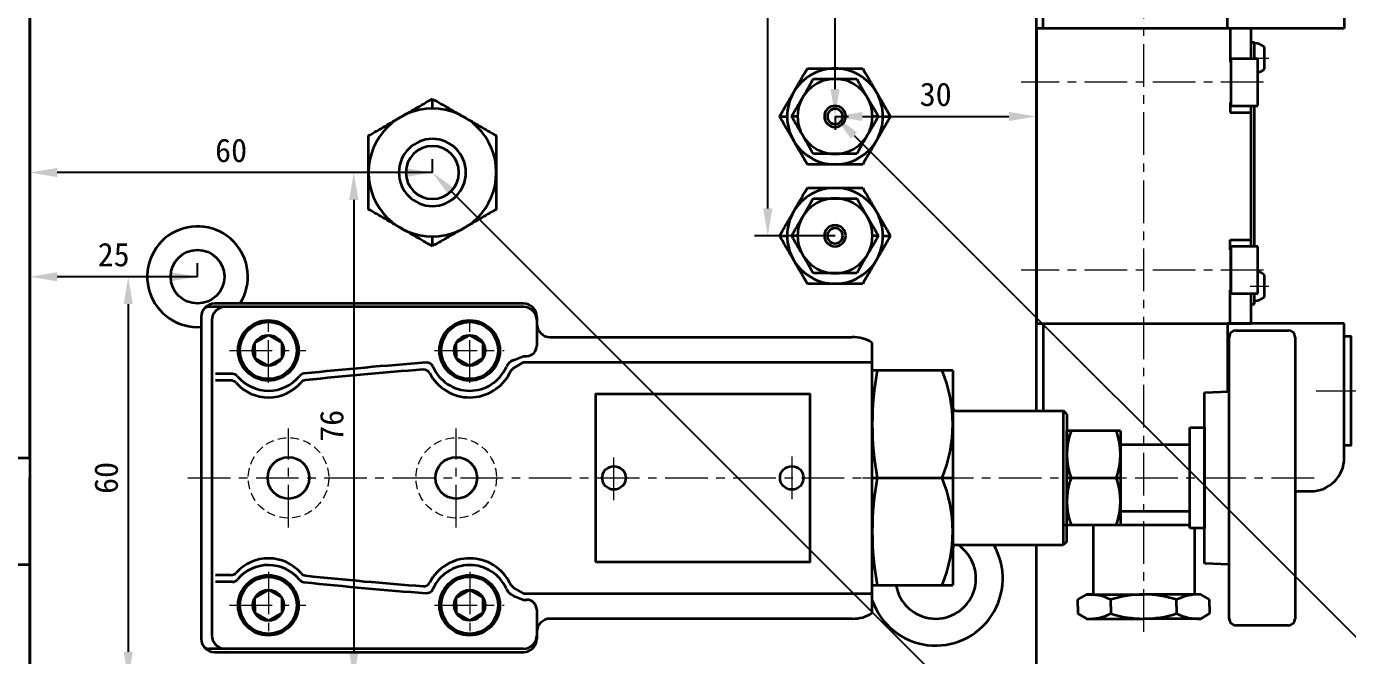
# Model space of a CAD drawing. Header units: millimetres. Extents: x 747 to 1827, y 470 to 2062.
# Drawn here: x 906.6 to 1103.4, y 1545.5 to 1639.4 of the extents above; entities that cross this region are included whole.
import ezdxf
from ezdxf import colors
from ezdxf.entities.mleader import LeaderData, LeaderLine
from ezdxf.math import Vec2, Vec3

# ---------------------------------------------------------------- set-up
doc = ezdxf.new("R2010")
doc.units = ezdxf.units.MM
doc.header["$PDSIZE"] = -1
doc.linetypes.add('CENTER', pattern=[10.16, 6.35, -1.27, 1.27, -1.27])
doc.linetypes.add('HIDDEN', pattern=[1.905, 1.27, -0.635])
doc.layers.get('0').update_dxf_attribs({"lineweight": 35})
doc.layers.get('Defpoints').update_dxf_attribs({"lineweight": 35})
for name, color, linetype, lineweight in [('CENTER', 1, 'CENTER', 18), ('HIDDEN', 3, 'HIDDEN', 18), ('标注层', 4, 'Continuous', 18), ('细线层', 4, 'Continuous', 35)]:
    doc.layers.add(name, color=color, linetype=linetype, lineweight=lineweight)
doc.dimstyles.new('ISO-25', dxfattribs={"dimtxt": 2.5, "dimasz": 2.5, "dimexe": 1.25, "dimexo": 0.625, "dimtad": 1, "dimtxsty": 'Standard', "dimcen": 2.5, "dimadec": 0, "dimazin": 0, "dimtfac": 1, "dimtmove": 0, "dimatfit": 3, "dimfxl": 1, "dimarcsym": 0})

# ---------------------------------------------------------------- blocks, each defined once
blk = doc.blocks.new('*D134')
at = {"layer": 'Defpoints', "color": 0, "lineweight": 35, "transparency": 16777216}
for p in [(755, 1766.88), (970.97, 1764.92), (967.14, 1343.7)]:
    blk.add_point(p, dxfattribs=at)
at = {"layer": '标注层', "color": 0, "lineweight": -2, "transparency": 16777216}
for p, q in [((970.97, 1764.92), (753, 1766.89)), ((751.21, 1349.74), (754.96, 1762.8)), ((967.14, 1343.7), (749.18, 1345.68))]:
    blk.add_line(p, q, dxfattribs=at)
at = {"layer": '标注层', "color": 0, "lineweight": 35, "transparency": 16777216}
for points in [[(754.28, 1762.8), (755.64, 1762.79), (755, 1766.88)], [(750.53, 1349.74), (751.89, 1349.73), (751.18, 1345.66)]]:
    blk.add_solid(points, dxfattribs=at)
at = {"layer": '标注层', "color": 0, "lineweight": 18, "transparency": 16777216, "insert": (749.81, 1556.3), "char_height": 3.5, "attachment_point": 5, "rotation": 89.4798}
blk.add_mtext('421', dxfattribs=at)
blk = doc.blocks.new('*D137')
at = {"layer": 'Defpoints', "color": 0, "lineweight": 35, "transparency": 16777216}
for p in [(1027.07, 1692.03), (1027.07, 1692.03), (1027.07, 1625.93)]:
    blk.add_point(p, dxfattribs=at)
at = {"layer": '细线层', "color": 0, "lineweight": -2, "transparency": 16777216}
for p, q in [((1027.07, 1692.03), (1029.07, 1692.03)), ((1027.07, 1630.01), (1027.07, 1687.95)), ((1027.07, 1625.93), (1029.07, 1625.93))]:
    blk.add_line(p, q, dxfattribs=at)
at = {"layer": '细线层', "color": 0, "lineweight": 35, "transparency": 16777216}
for points in [[(1026.39, 1687.95), (1027.75, 1687.95), (1027.07, 1692.03)], [(1026.39, 1630.01), (1027.75, 1630.01), (1027.07, 1625.93)]]:
    blk.add_solid(points, dxfattribs=at)
at = {"layer": '细线层', "color": 0, "lineweight": 18, "transparency": 16777216, "insert": (1023.79, 1658.98), "char_height": 3.5, "attachment_point": 5, "rotation": 90}
blk.add_mtext('66', dxfattribs=at)
blk = doc.blocks.new('*D138')
at = {"layer": 'Defpoints', "color": 0, "lineweight": 35, "transparency": 16777216}
for p in [(1027.07, 1625.93), (1057.07, 1625.93), (1057.07, 1625.93)]:
    blk.add_point(p, dxfattribs=at)
at = {"layer": '细线层', "color": 0, "lineweight": -2, "transparency": 16777216}
for p, q in [((1027.07, 1625.93), (1027.07, 1623.93)), ((1031.15, 1625.93), (1052.99, 1625.93)), ((1057.07, 1625.93), (1057.07, 1623.93))]:
    blk.add_line(p, q, dxfattribs=at)
at = {"layer": '细线层', "color": 0, "lineweight": 35, "transparency": 16777216}
for points in [[(1031.15, 1626.61), (1031.15, 1625.25), (1027.07, 1625.93)], [(1052.99, 1626.61), (1052.99, 1625.25), (1057.07, 1625.93)]]:
    blk.add_solid(points, dxfattribs=at)
at = {"layer": '细线层', "color": 0, "lineweight": 18, "transparency": 16777216, "insert": (1042.07, 1629.21), "char_height": 3.5, "attachment_point": 5}
blk.add_mtext('30', dxfattribs=at)
blk = doc.blocks.new('*D129')
at = {"layer": 'Defpoints', "color": 0, "lineweight": 35, "transparency": 16777216}
for p in [(1017.05, 1692.03), (1027.07, 1692.03), (1027.07, 1608.13)]:
    blk.add_point(p, dxfattribs=at)
at = {"layer": '细线层', "color": 0, "lineweight": -2, "transparency": 16777216}
for p, q in [((1027.07, 1692.03), (1015.05, 1692.03)), ((1017.05, 1612.21), (1017.05, 1687.95)), ((1027.07, 1608.13), (1015.05, 1608.13))]:
    blk.add_line(p, q, dxfattribs=at)
at = {"layer": '细线层', "color": 0, "lineweight": 35, "transparency": 16777216}
for points in [[(1016.37, 1687.95), (1017.73, 1687.95), (1017.05, 1692.03)], [(1016.37, 1612.21), (1017.73, 1612.21), (1017.05, 1608.13)]]:
    blk.add_solid(points, dxfattribs=at)
at = {"layer": '细线层', "color": 0, "lineweight": 18, "transparency": 16777216, "insert": (1013.78, 1650.08), "char_height": 3.5, "attachment_point": 5, "rotation": 90}
blk.add_mtext('84', dxfattribs=at)
blk = doc.blocks.new('*D123')
at = {"layer": 'Defpoints', "color": 0, "lineweight": 35, "transparency": 16777216}
for p in [(907.07, 1602.03), (907.07, 1602.03), (932.07, 1602.03)]:
    blk.add_point(p, dxfattribs=at)
at = {"layer": '细线层', "color": 0, "lineweight": -2, "transparency": 16777216}
for p, q in [((907.07, 1602.03), (907.07, 1604.03)), ((932.07, 1602.03), (932.07, 1604.03)), ((927.99, 1602.03), (911.15, 1602.03))]:
    blk.add_line(p, q, dxfattribs=at)
at = {"layer": '细线层', "color": 0, "lineweight": 35, "transparency": 16777216}
for points in [[(911.15, 1602.71), (911.15, 1601.35), (907.07, 1602.03)], [(927.99, 1602.71), (927.99, 1601.35), (932.07, 1602.03)]]:
    blk.add_solid(points, dxfattribs=at)
at = {"layer": '细线层', "color": 0, "lineweight": 18, "transparency": 16777216, "insert": (919.57, 1605.31), "char_height": 3.5, "attachment_point": 5}
blk.add_mtext('25', dxfattribs=at)
blk = doc.blocks.new('*D124')
at = {"layer": 'Defpoints', "color": 0, "lineweight": 35, "transparency": 16777216}
for p in [(932.07, 1602.03), (921.74, 1542.03), (932.07, 1542.03)]:
    blk.add_point(p, dxfattribs=at)
at = {"layer": '细线层', "color": 0, "lineweight": -2, "transparency": 16777216}
for p, q in [((932.07, 1602.03), (919.74, 1602.03)), ((921.74, 1597.95), (921.74, 1546.11)), ((932.07, 1542.03), (919.74, 1542.03))]:
    blk.add_line(p, q, dxfattribs=at)
at = {"layer": '细线层', "color": 0, "lineweight": 35, "transparency": 16777216}
for points in [[(921.06, 1597.95), (922.42, 1597.95), (921.74, 1602.03)], [(921.06, 1546.11), (922.42, 1546.11), (921.74, 1542.03)]]:
    blk.add_solid(points, dxfattribs=at)
at = {"layer": '细线层', "color": 0, "lineweight": 18, "transparency": 16777216, "insert": (918.47, 1572.03), "char_height": 3.5, "attachment_point": 5, "rotation": 90}
blk.add_mtext('60', dxfattribs=at)
blk = doc.blocks.new('*D125')
at = {"layer": 'Defpoints', "color": 0, "lineweight": 35, "transparency": 16777216}
for p in [(907.07, 1617.57), (907.07, 1617.57), (967.07, 1617.57)]:
    blk.add_point(p, dxfattribs=at)
at = {"layer": '细线层', "color": 0, "lineweight": -2, "transparency": 16777216}
for p, q in [((907.07, 1617.57), (907.07, 1619.57)), ((967.07, 1617.57), (967.07, 1619.57)), ((962.99, 1617.57), (911.15, 1617.57))]:
    blk.add_line(p, q, dxfattribs=at)
at = {"layer": '细线层', "color": 0, "lineweight": 35, "transparency": 16777216}
for points in [[(911.15, 1618.25), (911.15, 1616.89), (907.07, 1617.57)], [(962.99, 1618.25), (962.99, 1616.89), (967.07, 1617.57)]]:
    blk.add_solid(points, dxfattribs=at)
at = {"layer": '细线层', "color": 0, "lineweight": 18, "transparency": 16777216, "insert": (937.07, 1620.85), "char_height": 3.5, "attachment_point": 5}
blk.add_mtext('60', dxfattribs=at)
blk = doc.blocks.new('*D128')
at = {"layer": 'Defpoints', "color": 0, "lineweight": 35, "transparency": 16777216}
for p in [(967.07, 1617.57), (955.35, 1542.03), (967.14, 1542.03)]:
    blk.add_point(p, dxfattribs=at)
at = {"layer": '细线层', "color": 0, "lineweight": -2, "transparency": 16777216}
for p, q in [((967.07, 1617.57), (953.35, 1617.57)), ((955.35, 1613.49), (955.35, 1546.11)), ((967.14, 1542.03), (953.35, 1542.03))]:
    blk.add_line(p, q, dxfattribs=at)
at = {"layer": '细线层', "color": 0, "lineweight": 35, "transparency": 16777216}
for points in [[(954.67, 1613.49), (956.03, 1613.49), (955.35, 1617.57)], [(954.67, 1546.11), (956.03, 1546.11), (955.35, 1542.03)]]:
    blk.add_solid(points, dxfattribs=at)
at = {"layer": '细线层', "color": 0, "lineweight": 18, "transparency": 16777216, "insert": (952.08, 1579.8), "char_height": 3.5, "attachment_point": 5, "rotation": 90}
blk.add_mtext('76', dxfattribs=at)

msp = doc.modelspace()

# ---------------------------------------------------------------- linework, layer by layer
at = {"color": 7, "linetype": 'Continuous', "lineweight": 35}
for p, q in [((907.066, 1692.034), (907.066, 1542.034)), ((1057.066, 1582.034), (1057.066, 1692.034)), ((967.066, 1627.098), (967.066, 1628.571)), ((1018.817, 1625.934), (1019.922, 1625.934)), ((1021.478, 1625.934), (1020.613, 1625.934)), ((1033.518, 1625.934), (1032.654, 1625.934)), ((1034.21, 1625.934), (1035.315, 1625.934)), ((967.066, 1606.574), (967.066, 1608.048)), ((1018.817, 1608.134), (1019.922, 1608.134)), ((1021.478, 1608.134), (1020.613, 1608.134)), ((1033.518, 1608.134), (1032.654, 1608.134)), ((1034.21, 1608.134), (1035.315, 1608.134)), ((1057.066, 1542.034), (1057.066, 1562.034)), ((907.066, 1559.08), (903.764, 1559.08))]:
    msp.add_line(p, q, dxfattribs=at)
for p, q in [((1058.066, 1639.034), (1058.066, 1667.034)), ((1085.566, 1639.034), (1085.566, 1664.034)), ((1102.947, 1659.034), (1102.947, 1639.034)), ((907.066, 1575.034), (907.066, 1654.034)), ((1057.066, 1639.034), (1057.066, 1595.034)), ((1089.066, 1639.034), (1057.066, 1639.034)), ((1102.947, 1639.034), (1085.566, 1639.034)), ((1085.947, 1639.034), (1085.947, 1634.034)), ((1089.066, 1634.534), (1089.066, 1639.034)), ((1089.566, 1636.947), (1089.066, 1636.947)), ((1089.566, 1634.534), (1089.566, 1636.947)), ((1091.066, 1633.037), (1091.066, 1636.256)), ((1086.066, 1634.034), (1086.066, 1628.034)), ((1085.947, 1628.034), (1085.947, 1626.532)), ((1085.947, 1626.532), (1089.066, 1626.532)), ((1089.066, 1606.534), (1089.066, 1627.534)), ((1089.566, 1617.447), (1089.566, 1627.534)), ((1089.566, 1606.534), (1089.566, 1617.447)), ((1085.947, 1606.034), (1085.947, 1607.537)), ((1085.947, 1607.537), (1089.066, 1607.537)), ((1086.066, 1600.034), (1086.066, 1606.034)), ((1091.066, 1599.037), (1091.066, 1602.256)), ((1085.947, 1595.034), (1085.947, 1600.034)), ((1089.066, 1595.034), (1089.066, 1599.534)), ((1089.566, 1597.947), (1089.566, 1599.534)), ((980.62, 1597.534), (933.754, 1597.534)), ((980.62, 1598.034), (934.62, 1598.034)), ((1089.066, 1597.947), (1089.566, 1597.947)), ((932.62, 1596.034), (932.62, 1548.034)), ((934.195, 1595.534), (934.195, 1548.534)), ((982.62, 1596.034), (982.62, 1591.71)), ((1057.066, 1595.034), (1089.066, 1595.034)), ((1058.066, 1595.034), (1058.066, 1582.034)), ((1085.566, 1595.034), (1085.566, 1584.924)), ((1102.947, 1595.034), (1085.566, 1595.034)), ((1102.947, 1575.034), (1102.947, 1595.034)), ((984.62, 1593.034), (1029.62, 1593.034)), ((1085.82, 1551.034), (1085.82, 1593.034)), ((1086.82, 1594.034), (1094.62, 1594.034)), ((1095.62, 1593.034), (1095.62, 1551.034)), ((1032.62, 1551.838), (1032.62, 1592.23)), ((979.156, 1589.607), (980.62, 1590.21)), ((979.397, 1588.561), (980.62, 1589.277)), ((980.62, 1590.21), (981.12, 1590.21)), ((980.62, 1589.277), (1032.62, 1589.277)), ((937.258, 1587.534), (934.745, 1587.534)), ((1032.62, 1556.013), (1032.62, 1588.056)), ((1044.62, 1588.056), (1032.62, 1588.056)), ((1044.62, 1588.056), (1044.62, 1556.013)), ((937.061, 1586.534), (934.745, 1586.534)), ((1082.12, 1584.784), (1085.82, 1584.934)), ((1082.12, 1559.284), (1082.12, 1584.784)), ((1045.12, 1582.034), (1061.12, 1582.034)), ((1061.12, 1562.034), (1061.12, 1582.034)), ((1061.62, 1581.534), (1061.12, 1582.034)), ((1061.62, 1581.534), (1061.62, 1572.034)), ((1061.62, 1565.034), (1061.62, 1579.034)), ((1069.62, 1579.034), (1061.62, 1579.034)), ((1069.62, 1579.034), (1069.62, 1565.034)), ((1079.92, 1564.534), (1079.92, 1579.534)), ((1079.92, 1579.534), (1082.12, 1579.534)), ((1082.12, 1579.534), (1082.12, 1564.534)), ((1069.62, 1577.034), (1079.92, 1577.034)), ((1032.62, 1572.034), (1044.62, 1572.034)), ((1061.62, 1562.534), (1061.62, 1572.034)), ((1061.62, 1572.034), (1069.62, 1572.034)), ((1095.62, 1570.034), (1097.947, 1570.034)), ((1079.92, 1567.034), (1069.62, 1567.034)), ((1061.12, 1565.034), (1079.92, 1565.034)), ((1061.62, 1565.034), (1069.62, 1565.034)), ((1065.516, 1565.034), (1065.516, 1554.634)), ((1082.12, 1564.534), (1079.92, 1564.534)), ((1080.616, 1564.534), (1080.616, 1554.634)), ((1045.12, 1562.034), (1061.12, 1562.034)), ((1061.62, 1562.534), (1061.12, 1562.034)), ((937.061, 1557.534), (934.745, 1557.534)), ((1085.82, 1559.134), (1082.12, 1559.284)), ((937.258, 1556.534), (934.745, 1556.534)), ((979.397, 1555.508), (980.62, 1554.791)), ((1032.62, 1556.013), (1044.62, 1556.013)), ((979.156, 1554.462), (980.62, 1553.859)), ((980.62, 1554.791), (1032.62, 1554.791)), ((980.62, 1553.859), (981.12, 1553.859)), ((1063.251, 1553.875), (1064.566, 1554.634)), ((1063.251, 1552.834), (1063.251, 1553.875)), ((1064.566, 1554.634), (1073.066, 1554.634)), ((1068.158, 1552.834), (1068.158, 1553.875)), ((1081.566, 1554.634), (1073.066, 1554.634)), ((1077.973, 1552.834), (1077.973, 1553.875)), ((1082.881, 1553.875), (1081.566, 1554.634)), ((1082.881, 1552.834), (1082.881, 1553.875)), ((982.62, 1552.359), (982.62, 1548.034)), ((1063.251, 1552.834), (1063.251, 1551.793)), ((1063.251, 1551.793), (1064.566, 1551.034)), ((1068.158, 1552.834), (1068.158, 1551.793)), ((1077.973, 1552.834), (1077.973, 1551.793)), ((1082.881, 1551.793), (1081.566, 1551.034)), ((1082.881, 1552.834), (1082.881, 1551.793)), ((1029.62, 1551.034), (984.62, 1551.034)), ((1064.566, 1551.034), (1073.066, 1551.034)), ((1081.566, 1551.034), (1073.066, 1551.034)), ((1094.62, 1550.034), (1086.82, 1550.034)), ((980.62, 1546.534), (933.754, 1546.534)), ((934.62, 1546.034), (980.62, 1546.034))]:
    msp.add_line(p, q)
at = {"lineweight": 35}
for p, q in [((1086.066, 1634.534), (1086.066, 1627.534)), ((1090.066, 1634.534), (1086.066, 1634.534)), ((1090.066, 1627.534), (1090.066, 1634.534)), ((1086.066, 1627.534), (1090.066, 1627.534)), ((1086.066, 1606.534), (1086.066, 1599.534)), ((1090.066, 1606.534), (1086.066, 1606.534)), ((1090.066, 1599.534), (1090.066, 1606.534)), ((1086.066, 1599.534), (1090.066, 1599.534)), ((940.62, 1592.15), (942.62, 1593.324)), ((942.62, 1593.324), (944.603, 1592.179)), ((970.62, 1592.15), (972.62, 1593.324)), ((972.62, 1593.324), (974.603, 1592.179)), ((940.637, 1589.889), (940.62, 1592.15)), ((944.603, 1592.179), (944.603, 1589.889)), ((970.637, 1589.889), (970.62, 1592.15)), ((974.603, 1592.179), (974.603, 1589.889)), ((942.62, 1588.744), (940.637, 1589.889)), ((944.603, 1589.889), (942.62, 1588.744)), ((972.62, 1588.744), (970.637, 1589.889)), ((974.603, 1589.889), (972.62, 1588.744)), ((858.066, 1575.034), (907.066, 1575.034)), ((907.066, 1542.034), (907.066, 1572.034)), ((940.62, 1554.15), (942.62, 1555.324)), ((940.637, 1551.889), (940.62, 1554.15)), ((942.62, 1555.324), (944.603, 1554.179)), ((944.603, 1554.179), (944.603, 1551.889)), ((970.62, 1554.163), (972.62, 1555.337)), ((970.637, 1551.902), (970.62, 1554.163)), ((972.62, 1555.337), (974.603, 1554.192)), ((974.603, 1554.192), (974.603, 1551.902)), ((942.62, 1550.744), (940.637, 1551.889)), ((944.603, 1551.889), (942.62, 1550.744)), ((972.62, 1550.757), (970.637, 1551.902)), ((974.603, 1551.902), (972.62, 1550.757))]:
    msp.add_line(p, q, dxfattribs=at)
at = {"color": 7, "linetype": 'Continuous', "lineweight": 25}
msp.add_line((907.066, 1584.988), (907.066, 1559.08), dxfattribs=at)
for points in [[(1102.947, 1593.184), (1103.947, 1593.184), (1103.947, 1576.884), (1102.947, 1576.884)], [(991.37, 1559.534), (1023.37, 1559.534), (1023.37, 1584.534), (991.37, 1584.534)]]:
    msp.add_lwpolyline(points, close=True)
at = {"color": 7, "linetype": 'Continuous', "lineweight": 35}
for centre, radius in [((932.066, 1602.034), 4), ((945.62, 1572.034), 3.1), ((970.62, 1572.034), 3.1)]:
    msp.add_circle(centre, radius, dxfattribs=at)
for centre, radius in [((942.62, 1591.034), 4.5), ((972.62, 1591.034), 4.5), ((994.12, 1572.034), 1.75), ((1020.62, 1572.034), 1.75), ((942.62, 1553.034), 4.5), ((972.62, 1553.034), 4.5)]:
    msp.add_circle(centre, radius)
at = {"lineweight": 35}
for centre, radius in [((942.62, 1591.034), 4.25), ((972.62, 1591.034), 4.25), ((942.62, 1591.034), 2.29), ((972.62, 1591.034), 2.29), ((942.62, 1553.034), 4.25), ((972.62, 1553.047), 4.25), ((942.62, 1553.034), 2.29), ((972.62, 1553.047), 2.29)]:
    msp.add_circle(centre, radius, dxfattribs=at)
for centre, radius, start, end in [((1089.566, 1634.647), 2.2, 47.01411, 90), ((1089.566, 1634.647), 2.2, 283.13656, 312.98589), ((1089.566, 1600.647), 2.2, 47.01411, 76.86344), ((1089.566, 1600.647), 2.2, 270, 312.98589), ((934.62, 1596.034), 2, 90, 180), ((933.754, 1596.534), 1, 90, 150), ((936.195, 1595.534), 2, 90, 180), ((980.62, 1596.034), 2, 0, 90), ((980.62, 1595.534), 2, 0, 90), ((984.62, 1595.034), 2, 180, 270), ((1029.62, 1587.034), 6, 60, 90), ((1086.82, 1593.034), 1, 90, 180), ((1094.62, 1593.034), 1, 0, 90), ((981.12, 1591.71), 1.5, 270, 0), ((1010.901, 990.894), 600, 94.278894, 96.025428), ((966.208, 1588.225), 1, 23.66545, 94.27889), ((979.918, 1587.758), 2, 112.39888, 155.8205), ((937.258, 1586.534), 1, 40.0052, 90), ((942.62, 1591.034), 6, 220.0052, 320.53339), ((948.024, 1586.585), 1, 96.02543, 140.53339), ((1010.901, 989.894), 600, 94.320725, 96.004275), ((965.772, 1587.192), 1, 27.47159, 94.32072), ((972.62, 1590.752), 6.718, 207.47159, 333.30323), ((972.62, 1591.034), 6, 203.66545, 335.8205), ((980.408, 1586.835), 2, 120.3627, 153.30323), ((1076.532, 1580.045), 43.913, 169.48898, 190.51102), ((1023.617, 1580.045), 21.003, 337.57873, 22.42127), ((937.061, 1585.534), 1, 41.57352, 90), ((942.62, 1590.465), 6.431, 221.57352, 319.18241), ((948.244, 1585.608), 1, 96.00427, 139.18241), ((1045.12, 1582.534), 0.5, 180, 270), ((1071.729, 1575.534), 10.109, 159.74384, 200.25616), ((1059.511, 1575.534), 10.109, 339.74384, 20.25616), ((1097.947, 1575.034), 5, 270, 0), ((1076.532, 1564.024), 43.913, 169.48898, 190.51102), ((1023.617, 1564.024), 21.003, 337.57873, 22.42127), ((1071.729, 1568.534), 10.109, 159.74384, 200.25616), ((1059.511, 1568.534), 10.109, 339.74384, 20.25616), ((1045.12, 1561.534), 0.5, 90, 180), ((942.62, 1553.603), 6.431, 40.81759, 138.42648), ((972.62, 1553.317), 6.718, 26.69677, 152.52841), ((937.061, 1558.534), 1, 270, 318.42648), ((942.62, 1553.034), 6, 39.46661, 139.9948), ((948.244, 1558.461), 1, 220.81759, 263.99573), ((1010.901, 2154.174), 600, 263.995725, 265.679275), ((972.62, 1553.034), 6, 24.1795, 156.33455), ((937.258, 1557.534), 1, 270, 319.9948), ((948.024, 1557.484), 1, 219.46661, 263.97457), ((1010.901, 2153.174), 600, 263.974572, 265.721106), ((965.772, 1556.877), 1, 265.67928, 332.52841), ((966.208, 1555.844), 1, 265.72111, 336.33455), ((979.918, 1556.311), 2, 204.1795, 247.60112), ((980.408, 1557.233), 2, 206.69677, 239.6373), ((981.12, 1552.359), 1.5, 0, 90), ((1064.929, 1547.474), 7.169, 63.23012, 92.90495), ((1073.066, 1538.393), 16.241, 72.41205, 107.58795), ((1081.202, 1547.474), 7.169, 87.09505, 116.76988), ((1029.62, 1557.034), 6, 270, 300), ((1064.929, 1558.195), 7.169, 267.09505, 296.76988), ((1073.066, 1567.275), 16.241, 252.41205, 287.58795), ((1081.202, 1558.195), 7.169, 243.23012, 272.90495), ((984.62, 1549.034), 2, 90, 180), ((1086.82, 1551.034), 1, 180, 270), ((1094.62, 1551.034), 1, 270, 0), ((934.62, 1548.034), 2, 180, 270), ((936.195, 1548.534), 2, 180, 270), ((980.62, 1548.534), 2, 270, 0), ((980.62, 1548.034), 2, 270, 0), ((933.754, 1547.534), 1, 210, 270)]:
    msp.add_arc(centre, radius, start, end)
at = {"color": 7, "linetype": 'Continuous', "lineweight": 35}
for centre, radius, start, end in [((1027.066, 1625.934), 7.144, 90, 150), ((1027.066, 1625.934), 7.144, 30, 90), ((1027.066, 1625.934), 5.588, 0, 180), ((1027.066, 1625.934), 7.144, 150, 180), ((1027.066, 1625.934), 7.144, 0, 30), ((967.066, 1617.573), 9.525, 90, 270), ((967.066, 1617.573), 9.525, 270, 90), ((1027.066, 1625.934), 1.587, 0, 180), ((1027.066, 1625.934), 1.143, 0, 180), ((1027.066, 1625.934), 7.144, 180, 210), ((1027.066, 1625.934), 5.588, 180, 0), ((1027.066, 1625.934), 1.587, 180, 0), ((1027.066, 1625.934), 1.143, 180, 0), ((1027.066, 1625.934), 7.144, 330, 0), ((967.066, 1617.573), 5, 90, 270), ((967.066, 1617.573), 5, 270, 90), ((1027.066, 1625.934), 7.144, 210, 270), ((1027.066, 1625.934), 7.144, 270, 330), ((967.066, 1617.573), 3.95, 90, 270), ((967.066, 1617.573), 3.95, 270, 90), ((1027.066, 1608.134), 7.144, 90, 150), ((1027.066, 1608.134), 7.144, 30, 90), ((1027.066, 1608.134), 5.588, 0, 180), ((1027.066, 1608.134), 7.144, 150, 180), ((1027.066, 1608.134), 7.144, 0, 30), ((932.066, 1602.034), 7.5, 327.76905, 274.23645), ((1027.066, 1608.134), 1.587, 0, 180), ((1027.066, 1608.134), 1.143, 0, 180), ((1027.066, 1608.134), 7.144, 180, 210), ((1027.066, 1608.134), 5.588, 180, 0), ((1027.066, 1608.134), 1.587, 180, 0), ((1027.066, 1608.134), 1.143, 180, 0), ((1027.066, 1608.134), 7.144, 330, 0), ((1027.066, 1608.134), 7.144, 210, 270), ((1027.066, 1608.134), 7.144, 270, 330), ((1042.066, 1557.034), 10, 75.20244, 76.25141), ((1042.066, 1557.034), 10, 199.16179, 30), ((1042.066, 1557.034), 6, 189.80206, 56.44269), ((1042.066, 1557.034), 6, 64.80665, 65.39719)]:
    msp.add_arc(centre, radius, start, end, dxfattribs=at)
for points in [[(1020.879, 1629.506), (1021.21, 1630.08), (1021.535, 1630.643), (1022.21, 1631.811), (1022.559, 1632.416), (1022.941, 1633.078)], [(1022.941, 1633.078), (1023.706, 1633.078), (1024.404, 1633.078), (1025.754, 1633.078), (1026.404, 1633.078), (1027.066, 1633.078)], [(1027.066, 1633.078), (1027.728, 1633.078), (1028.378, 1633.078), (1029.727, 1633.078), (1030.426, 1633.078), (1031.19, 1633.078)], [(1031.19, 1633.078), (1031.573, 1632.416), (1031.922, 1631.811), (1032.596, 1630.643), (1032.921, 1630.08), (1033.252, 1629.506)], [(1022.226, 1628.728), (1022.485, 1629.177), (1022.74, 1629.617), (1023.267, 1630.531), (1023.54, 1631.004), (1023.84, 1631.522)], [(1023.84, 1631.522), (1024.438, 1631.522), (1024.984, 1631.522), (1026.039, 1631.522), (1026.548, 1631.522), (1027.066, 1631.522)], [(1027.066, 1631.522), (1027.584, 1631.522), (1028.092, 1631.522), (1029.148, 1631.522), (1029.694, 1631.522), (1030.292, 1631.522)], [(1030.292, 1631.522), (1030.591, 1631.004), (1030.864, 1630.531), (1031.392, 1629.617), (1031.646, 1629.177), (1031.905, 1628.728)], [(962.303, 1625.821), (963.068, 1626.263), (963.818, 1626.696), (965.376, 1627.596), (966.183, 1628.061), (967.066, 1628.571)], [(967.066, 1628.571), (967.949, 1628.061), (968.755, 1627.596), (970.313, 1626.696), (971.064, 1626.263), (971.828, 1625.821)], [(1018.817, 1625.934), (1019.199, 1626.597), (1019.548, 1627.201), (1020.223, 1628.37), (1020.548, 1628.933), (1020.879, 1629.506)], [(1020.613, 1625.934), (1020.912, 1626.452), (1021.186, 1626.925), (1021.713, 1627.839), (1021.967, 1628.28), (1022.226, 1628.728)], [(1031.905, 1628.728), (1032.164, 1628.28), (1032.418, 1627.839), (1032.946, 1626.925), (1033.219, 1626.452), (1033.518, 1625.934)], [(1033.252, 1629.506), (1033.584, 1628.933), (1033.909, 1628.37), (1034.583, 1627.201), (1034.932, 1626.597), (1035.315, 1625.934)], [(957.541, 1623.072), (958.424, 1623.582), (959.23, 1624.047), (960.788, 1624.947), (961.539, 1625.38), (962.303, 1625.821)], [(971.828, 1625.821), (972.593, 1625.38), (973.343, 1624.947), (974.901, 1624.047), (975.708, 1623.582), (976.591, 1623.072)], [(1020.879, 1622.362), (1020.548, 1622.936), (1020.223, 1623.499), (1019.548, 1624.667), (1019.199, 1625.272), (1018.817, 1625.934)], [(1022.226, 1623.14), (1021.967, 1623.589), (1021.713, 1624.029), (1021.186, 1624.943), (1020.912, 1625.416), (1020.613, 1625.934)], [(1033.518, 1625.934), (1033.219, 1625.416), (1032.946, 1624.943), (1032.418, 1624.029), (1032.164, 1623.589), (1031.905, 1623.14)], [(1035.315, 1625.934), (1034.932, 1625.272), (1034.583, 1624.667), (1033.909, 1623.499), (1033.584, 1622.936), (1033.252, 1622.362)], [(957.541, 1617.573), (957.541, 1618.456), (957.541, 1619.322), (957.541, 1621.121), (957.541, 1622.052), (957.541, 1623.072)], [(976.591, 1623.072), (976.591, 1622.052), (976.591, 1621.121), (976.591, 1619.322), (976.591, 1618.456), (976.591, 1617.573)], [(1022.941, 1618.791), (1022.559, 1619.453), (1022.21, 1620.058), (1021.535, 1621.226), (1021.21, 1621.789), (1020.879, 1622.362)], [(1023.84, 1620.346), (1023.54, 1620.864), (1023.267, 1621.337), (1022.74, 1622.251), (1022.485, 1622.692), (1022.226, 1623.14)], [(1031.905, 1623.14), (1031.646, 1622.692), (1031.392, 1622.251), (1030.864, 1621.337), (1030.591, 1620.864), (1030.292, 1620.346)], [(1033.252, 1622.362), (1032.921, 1621.789), (1032.596, 1621.226), (1031.922, 1620.058), (1031.573, 1619.453), (1031.19, 1618.791)], [(1027.066, 1620.346), (1026.548, 1620.346), (1026.039, 1620.346), (1024.984, 1620.346), (1024.438, 1620.346), (1023.84, 1620.346)], [(1030.292, 1620.346), (1029.694, 1620.346), (1029.148, 1620.346), (1028.092, 1620.346), (1027.584, 1620.346), (1027.066, 1620.346)], [(1027.066, 1618.791), (1026.404, 1618.791), (1025.754, 1618.791), (1024.404, 1618.791), (1023.706, 1618.791), (1022.941, 1618.791)], [(1031.19, 1618.791), (1030.426, 1618.791), (1029.727, 1618.791), (1028.378, 1618.791), (1027.728, 1618.791), (1027.066, 1618.791)], [(957.541, 1612.073), (957.541, 1613.093), (957.541, 1614.024), (957.541, 1615.823), (957.541, 1616.69), (957.541, 1617.573)], [(976.591, 1617.573), (976.591, 1616.69), (976.591, 1615.823), (976.591, 1614.024), (976.591, 1613.093), (976.591, 1612.073)], [(1020.879, 1611.706), (1021.21, 1612.28), (1021.535, 1612.843), (1022.21, 1614.011), (1022.559, 1614.616), (1022.941, 1615.278)], [(1022.941, 1615.278), (1023.706, 1615.278), (1024.404, 1615.278), (1025.754, 1615.278), (1026.404, 1615.278), (1027.066, 1615.278)], [(1027.066, 1615.278), (1027.728, 1615.278), (1028.378, 1615.278), (1029.727, 1615.278), (1030.426, 1615.278), (1031.19, 1615.278)], [(1031.19, 1615.278), (1031.573, 1614.616), (1031.922, 1614.011), (1032.596, 1612.843), (1032.921, 1612.28), (1033.252, 1611.706)], [(1022.226, 1610.928), (1022.485, 1611.377), (1022.74, 1611.817), (1023.267, 1612.731), (1023.54, 1613.204), (1023.84, 1613.722)], [(1023.84, 1613.722), (1024.438, 1613.722), (1024.984, 1613.722), (1026.039, 1613.722), (1026.548, 1613.722), (1027.066, 1613.722)], [(1027.066, 1613.722), (1027.584, 1613.722), (1028.092, 1613.722), (1029.148, 1613.722), (1029.694, 1613.722), (1030.292, 1613.722)], [(1030.292, 1613.722), (1030.591, 1613.204), (1030.864, 1612.731), (1031.392, 1611.817), (1031.646, 1611.377), (1031.905, 1610.928)], [(962.303, 1609.324), (961.539, 1609.765), (960.788, 1610.198), (959.23, 1611.098), (958.424, 1611.563), (957.541, 1612.073)], [(976.591, 1612.073), (975.708, 1611.563), (974.901, 1611.098), (973.343, 1610.198), (972.593, 1609.765), (971.828, 1609.324)], [(1018.817, 1608.134), (1019.199, 1608.797), (1019.548, 1609.401), (1020.223, 1610.57), (1020.548, 1611.133), (1020.879, 1611.706)], [(1020.613, 1608.134), (1020.912, 1608.652), (1021.186, 1609.125), (1021.713, 1610.039), (1021.967, 1610.48), (1022.226, 1610.928)], [(1031.905, 1610.928), (1032.164, 1610.48), (1032.418, 1610.039), (1032.946, 1609.125), (1033.219, 1608.652), (1033.518, 1608.134)], [(1033.252, 1611.706), (1033.584, 1611.133), (1033.909, 1610.57), (1034.583, 1609.401), (1034.932, 1608.797), (1035.315, 1608.134)], [(967.066, 1606.574), (966.183, 1607.084), (965.376, 1607.549), (963.818, 1608.449), (963.068, 1608.882), (962.303, 1609.324)], [(971.828, 1609.324), (971.064, 1608.882), (970.313, 1608.449), (968.755, 1607.549), (967.949, 1607.084), (967.066, 1606.574)], [(1020.879, 1604.562), (1020.548, 1605.136), (1020.223, 1605.699), (1019.548, 1606.867), (1019.199, 1607.472), (1018.817, 1608.134)], [(1022.226, 1605.34), (1021.967, 1605.789), (1021.713, 1606.229), (1021.186, 1607.143), (1020.912, 1607.616), (1020.613, 1608.134)], [(1033.518, 1608.134), (1033.219, 1607.616), (1032.946, 1607.143), (1032.418, 1606.229), (1032.164, 1605.789), (1031.905, 1605.34)], [(1035.315, 1608.134), (1034.932, 1607.472), (1034.583, 1606.867), (1033.909, 1605.699), (1033.584, 1605.136), (1033.252, 1604.562)], [(1023.84, 1602.546), (1023.54, 1603.064), (1023.267, 1603.537), (1022.74, 1604.451), (1022.485, 1604.892), (1022.226, 1605.34)], [(1031.905, 1605.34), (1031.646, 1604.892), (1031.392, 1604.451), (1030.864, 1603.537), (1030.591, 1603.064), (1030.292, 1602.546)], [(1022.941, 1600.991), (1022.559, 1601.653), (1022.21, 1602.258), (1021.535, 1603.426), (1021.21, 1603.989), (1020.879, 1604.562)], [(1033.252, 1604.562), (1032.921, 1603.989), (1032.596, 1603.426), (1031.922, 1602.258), (1031.573, 1601.653), (1031.19, 1600.991)], [(1027.066, 1600.991), (1026.404, 1600.991), (1025.754, 1600.991), (1024.404, 1600.991), (1023.706, 1600.991), (1022.941, 1600.991)], [(1027.066, 1602.546), (1026.548, 1602.546), (1026.039, 1602.546), (1024.984, 1602.546), (1024.438, 1602.546), (1023.84, 1602.546)], [(1030.292, 1602.546), (1029.694, 1602.546), (1029.148, 1602.546), (1028.092, 1602.546), (1027.584, 1602.546), (1027.066, 1602.546)], [(1031.19, 1600.991), (1030.426, 1600.991), (1029.727, 1600.991), (1028.378, 1600.991), (1027.728, 1600.991), (1027.066, 1600.991)]]:
    msp.add_open_spline(points, degree=3, knots=[0, 0, 0, 0, 0.5, 0.5, 1, 1, 1, 1], dxfattribs=at)
at = {"layer": 'CENTER'}
for p, q in [((1073.066, 1549.079), (1073.066, 1683.564)), ((1088.941, 1634.647), (1091.691, 1634.647)), ((1090.927, 1631.034), (1054.823, 1631.034)), ((1090.927, 1603.034), (1054.823, 1603.034)), ((1088.941, 1600.647), (1091.691, 1600.647)), ((942.62, 1586.198), (942.62, 1596.363)), ((972.62, 1586.198), (972.62, 1596.363)), ((936.85, 1591.034), (948.214, 1591.034)), ((967.37, 1591.034), (977.759, 1591.034)), ((1098.743, 1585.034), (1132.18, 1585.034)), ((945.62, 1564.633), (945.62, 1579.397)), ((970.62, 1564.633), (970.62, 1579.397)), ((994.12, 1568.718), (994.12, 1575.229)), ((1020.62, 1575.229), (1020.62, 1568.718)), ((930.62, 1572.034), (1032.62, 1572.034)), ((1031.179, 1572.034), (1062.651, 1572.034)), ((1061.62, 1572.034), (1099.62, 1572.034)), ((942.62, 1558.043), (942.62, 1548.051)), ((972.62, 1558.043), (972.62, 1548.051)), ((936.85, 1553.034), (948.214, 1553.034)), ((967.37, 1553.034), (977.759, 1553.034))]:
    msp.add_line(p, q, dxfattribs=at)
at = {"layer": 'HIDDEN'}
for centre, radius in [((945.62, 1572.034), 6), ((970.62, 1572.034), 6), ((945.62, 1572.034), 3.1), ((970.62, 1572.034), 3.1)]:
    msp.add_circle(centre, radius, dxfattribs=at)

# ---------------------------------------------------------------- dimensions: what is measured, and where the dimension line sits
at = {"layer": '标注层', "lineweight": 18}
dim = msp.add_aligned_dim(p1=(967.141, 1343.696), p2=(970.966, 1764.916), distance=215.974, text='421', dimstyle='ISO-25', override={"dimtxt": 3.5, "dimasz": 4.08, "dimexe": 2, "dimexo": 0, "dimgap": 1.524, "dimtoh": 1, "dimzin": 0, "dimadec": 2, "dimtzin": 0}, dxfattribs=at)
dim.commit()
dim.dimension.update_dxf_attribs({"geometry": '*D134', "text_midpoint": (749.814, 1556.297)})
at = {"layer": '细线层', "lineweight": 18}
for base, p1, text, override, picture, middle in [((1017.054, 1692.034), (1027.066, 1608.134), '84', {"dimtxt": 3.5, "dimasz": 4.08, "dimexe": 2, "dimexo": 0, "dimgap": 1.524, "dimtoh": 1, "dimdec": 1, "dimzin": 0, "dimadec": 2, "dimtdec": 1, "dimtzin": 0}, '*D129', (1013.78, 1650.084)), ((1027.066, 1692.034), (1027.066, 1625.934), '66', {"dimtxt": 3.5, "dimasz": 4.08, "dimexe": 2, "dimexo": 0, "dimgap": 1.524, "dimtoh": 1, "dimzin": 0, "dimadec": 2, "dimtzin": 0}, '*D137', (1023.792, 1658.984))]:
    dim = msp.add_linear_dim(base=base, p1=p1, p2=(1027.066, 1692.034), angle=90, text=text, dimstyle='ISO-25', override=override, dxfattribs=at)
    dim.commit()
    dim.dimension.update_dxf_attribs({"geometry": picture, "text_midpoint": middle})
dim = msp.add_linear_dim(base=(1057.066, 1625.934), p1=(1027.066, 1625.934), p2=(1057.066, 1625.934), text='30', dimstyle='ISO-25', override={"dimtxt": 3.5, "dimasz": 4.08, "dimexe": 2, "dimexo": 0, "dimgap": 1.524, "dimtoh": 1, "dimzin": 0, "dimadec": 2, "dimtzin": 0}, dxfattribs=at)
dim.commit()
dim.dimension.update_dxf_attribs({"geometry": '*D138', "text_midpoint": (1042.066, 1629.208)})
for base, p1, p2, picture, middle in [((907.066, 1617.573), (967.066, 1617.573), (907.066, 1617.573), '*D125', (937.066, 1620.847)), ((907.066, 1602.034), (932.066, 1602.034), (907.066, 1602.034), '*D123', (919.566, 1605.308))]:
    dim = msp.add_linear_dim(base=base, p1=p1, p2=p2, dimstyle='ISO-25', override={"dimtxt": 3.5, "dimasz": 4.08, "dimexe": 2, "dimexo": 0, "dimgap": 1.524, "dimtoh": 1, "dimdec": 0, "dimzin": 0, "dimadec": 2, "dimtdec": 0, "dimtzin": 0}, dxfattribs=at)
    dim.commit()
    dim.dimension.update_dxf_attribs({"geometry": picture, "text_midpoint": middle})
for base, p1, p2, picture, middle in [((955.354, 1542.034), (967.066, 1617.573), (967.141, 1542.034), '*D128', (952.08, 1579.803)), ((921.742, 1542.034), (932.066, 1602.034), (932.066, 1542.034), '*D124', (918.468, 1572.034))]:
    dim = msp.add_linear_dim(base=base, p1=p1, p2=p2, angle=90, dimstyle='ISO-25', override={"dimtxt": 3.5, "dimasz": 4.08, "dimexe": 2, "dimexo": 0, "dimgap": 1.524, "dimtoh": 1, "dimdec": 0, "dimzin": 0, "dimadec": 2, "dimtdec": 0, "dimtzin": 0}, dxfattribs=at)
    dim.commit()
    dim.dimension.update_dxf_attribs({"geometry": picture, "text_midpoint": middle})

# ---------------------------------------------------------------- leaders
at = {"layer": '标注层', "lineweight": 18}
ml = msp.add_multileader_mtext('Standard', dxfattribs=at)
ml.set_content('6', color=256)
ml.set_leader_properties()
ml.build(insert=Vec2(0, 0))
ml.multileader.update_dxf_attribs({"text_left_attachment_type": 6, "text_right_attachment_type": 6, "text_top_attachment_type": 10, "text_bottom_attachment_type": 10, "dogleg_length": 0.36})
ctx = ml.context
ctx.base_point, ctx.char_height, ctx.landing_gap_size, ctx.plane_origin = Vec3(1197.157, 1616.51), 12, 4, Vec3(1059.166, 1754.141)
ctx.left_attachment, ctx.right_attachment, ctx.top_attachment, ctx.bottom_attachment = 6, 6, 10, 10
notes = []
notes.append((ctx, [(0, (1, 1, 0), (1196.797, 1616.51), (1, 0), 0.36, [(0, [(1059.166, 1754.141)], 0, [])])]))
ctx.mtext.insert, ctx.mtext.flow_direction = Vec3(1201.157, 1630.91), 5
ml = msp.add_multileader_mtext('Standard', dxfattribs=at)
ml.set_content('7', color=256)
ml.set_leader_properties()
ml.build(insert=Vec2(0, 0))
ml.multileader.update_dxf_attribs({"text_left_attachment_type": 6, "text_right_attachment_type": 6, "text_top_attachment_type": 10, "text_bottom_attachment_type": 10, "dogleg_length": 0.36})
ctx = ml.context
ctx.base_point, ctx.char_height, ctx.landing_gap_size, ctx.plane_origin = Vec3(1196.963, 1456.397), 12, 4, Vec3(1027.066, 1625.934)
ctx.left_attachment, ctx.right_attachment, ctx.top_attachment, ctx.bottom_attachment = 6, 6, 10, 10
notes.append((ctx, [(0, (1, 1, 0), (1196.603, 1456.397), (1, 0), 0.36, [(0, [(1027.066, 1625.934)], 0, [])])]))
ctx.mtext.insert, ctx.mtext.flow_direction = Vec3(1200.963, 1470.797), 5
ml = msp.add_multileader_mtext('Standard', dxfattribs=at)
ml.set_content('8', color=256)
ml.set_leader_properties()
ml.build(insert=Vec2(0, 0))
ml.multileader.update_dxf_attribs({"text_left_attachment_type": 6, "text_right_attachment_type": 6, "text_top_attachment_type": 10, "text_bottom_attachment_type": 10, "dogleg_length": 0.36})
ctx = ml.context
ctx.base_point, ctx.char_height, ctx.landing_gap_size, ctx.plane_origin = Vec3(1196.963, 1388.036), 12, 4, Vec3(967.066, 1617.573)
ctx.left_attachment, ctx.right_attachment, ctx.top_attachment, ctx.bottom_attachment = 6, 6, 10, 10
notes.append((ctx, [(0, (1, 1, 0), (1196.603, 1388.036), (1, 0), 0.36, [(0, [(967.066, 1617.573)], 0, [])])]))
ctx.mtext.insert, ctx.mtext.flow_direction = Vec3(1200.963, 1402.436), 5
ml = msp.add_multileader_mtext('Standard', dxfattribs=at)
ml.set_content('1', color=256)
ml.set_leader_properties()
ml.build(insert=Vec2(0, 0))
ml.multileader.update_dxf_attribs({"text_left_attachment_type": 6, "text_right_attachment_type": 6, "text_top_attachment_type": 10, "text_bottom_attachment_type": 10, "dogleg_length": 0.36})
ctx = ml.context
ctx.base_point, ctx.char_height, ctx.landing_gap_size, ctx.plane_origin = Vec3(761.924, 1539.816), 12, 4, Vec3(927.066, 1387.034)
ctx.left_attachment, ctx.right_attachment, ctx.top_attachment, ctx.bottom_attachment, ctx.text_align_type = 6, 6, 10, 10, 2
notes.append((ctx, [(0, (1, 1, 0), (774.284, 1539.816), (-1, 0), 0.36, [(0, [(927.066, 1387.034)], 0, [])])]))
ctx.mtext.insert, ctx.mtext.alignment, ctx.mtext.flow_direction = Vec3(769.924, 1554.216), 3, 5
for ctx, leaders in notes:
    for number, flags, end, landing, length, lines in leaders:
        leader = LeaderData()
        leader.index, (leader.has_last_leader_line, leader.has_dogleg_vector, leader.attachment_direction) = number, flags
        leader.last_leader_point, leader.dogleg_vector, leader.dogleg_length = Vec3(end), Vec3(landing), length
        for number, points, colour, breaks in lines:
            line = LeaderLine()
            line.index, line.vertices, line.color, line.breaks = number, Vec3.list(points), colors.encode_raw_color(colour), breaks
            leader.lines.append(line)
        ctx.leaders.append(leader)

doc.saveas('drawing.dxf')
